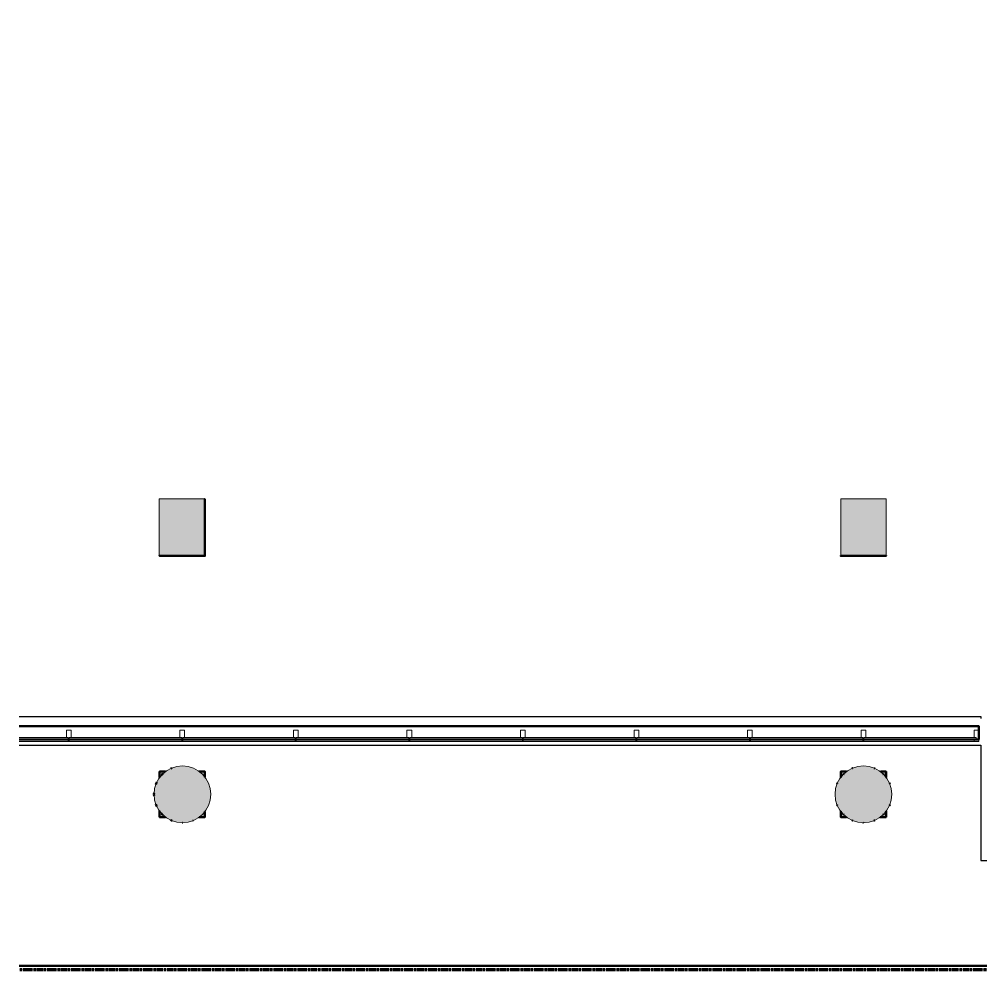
# Model space of a CAD drawing. Header units: inches. Extents: x 842 to 2180, y -10 to 1751.
# Drawn here: x 842 to 1350, y -10 to 493 of the extents above; entities that cross this region are included whole.
import ezdxf

# ---------------------------------------------------------------- set-up
doc = ezdxf.new("R2010")
doc.units = ezdxf.units.IN
doc.header["$MEASUREMENT"] = 0
doc.linetypes.add('IMPORT-Orbis_BB$0$TI_Grid_E957150$0$PROPERTY _2_', pattern=[1.546875, 1.3125, -0.046875, 0.046875, -0.046875, 0.046875, -0.046875])
for name, color, linetype, lineweight in [('Orbis - Background_dwg', 8, 'Continuous', 9), ('Orbis_BB$0$A-Glaz-Assm', 250, 'Continuous', 20), ('Orbis_BB$0$A-Glaz-Assm-Blow', 10, 'Continuous', 13), ('Orbis_BB$0$A-Glaz-Assm-Glaz', 250, 'Continuous', 20), ('Orbis_BB$0$A-Wall-Exst', 7, 'Continuous', 9), ('Orbis_BB$0$TI_ARCH-02_E957150$0$A-Wall-Blow', 130, 'Continuous', 30), ('Orbis_BB$0$TI_Grid_E957150$0$C-Prop', 170, 'IMPORT-Orbis_BB$0$TI_Grid_E957150$0$PROPERTY _2_', 70), ('Orbis_BB$0$TI_Grid_E957150$0$S-02-COLS-CONC', 50, 'Continuous', 50), ('Orbis_BB$0$TI_Grid_E957150$0$S-02-COLS-CONC-PATT', 250, 'Continuous', 20), ('Orbis_BB$0$TI_Grid_E957150$0$S-03-COLS-CONC-PATT', 250, 'Continuous', 20), ('Orbis_BB$0$TI_Grid_E957150$0$S-04-COLS-CONC', 50, 'Continuous', 50), ('Orbis_BB$0$TI_Grid_E957150$0$S-04-COLS-CONC-PATT', 250, 'Continuous', 20), ('Orbis_BB$0$TI_Grid_E957150$0$S-05-COLS-CONC', 50, 'Continuous', 50), ('Orbis_BB$0$TI_Grid_E957150$0$S-05-COLS-CONC-PATT', 250, 'Continuous', 20), ('Orbis_BB$0$TI_Grid_E957150$0$S-06-COLS-CONC', 50, 'Continuous', 50), ('Orbis_BB$0$TI_Grid_E957150$0$S-06-COLS-CONC-PATT', 250, 'Continuous', 20), ('Orbis_BB$0$TI_Grid_E957150$0$S-07-COLS-CONC', 50, 'Continuous', 50), ('Orbis_BB$0$TI_Grid_E957150$0$S-07-COLS-CONC-PATT', 250, 'Continuous', 20), ('Orbis_BB$0$TI_Grid_E957150$0$S-08-COLS-CONC', 50, 'Continuous', 50), ('Orbis_BB$0$TI_Grid_E957150$0$S-08-COLS-CONC-PATT', 250, 'Continuous', 20), ('Orbis_BB$0$TI_Grid_E957150$0$S-09-COLS-CONC', 50, 'Continuous', 50), ('Orbis_BB$0$TI_Grid_E957150$0$S-09-COLS-CONC-PATT', 250, 'Continuous', 20), ('Orbis_BB$0$TI_Grid_E957150$0$S-11-COLS-CONC', 50, 'Continuous', 50), ('Orbis_BB$0$TI_Grid_E957150$0$S-11-COLS-CONC-PATT', 250, 'Continuous', 20), ('Orbis_BB$0$TI_Grid_E957150$0$S-12-COLS-CONC', 50, 'Continuous', 50), ('Orbis_BB$0$TI_Grid_E957150$0$S-12-COLS-CONC-PATT', 250, 'Continuous', 20), ('Orbis_BB$0$TI_Grid_E957150$0$S-P1-COLS-CONC', 50, 'Continuous', 50), ('Orbis_BB$0$TI_Grid_E957150$0$S-P1-COLS-CONC-PATT', 250, 'Continuous', 20), ('Orbis_BB$0$TI_Grid_E957150$0$S-P2-WALL-CONC', 50, 'Continuous', 50), ('Orbis_BB$0$TI_Grid_E957150$0$S-P4-COLS-CONC', 50, 'Continuous', 50), ('Orbis_BB$0$TI_Grid_E957150$0$S-P4-COLS-CONC-PATT', 250, 'Continuous', 20), ('S-COLS', 52, 'Continuous', 13)]:
    doc.layers.add(name, color=color, linetype=linetype, lineweight=lineweight)

# ---------------------------------------------------------------- blocks, each defined once
blk = doc.blocks.new('Concrete-Rectangular-Column - 24 x 30-6914152-Level XX  RCP DEMO')
at = {"layer": 'S-COLS', "lineweight": 9}
blk.add_hatch(color=7, dxfattribs=at).paths.add_polyline_path([(12, -15), (12, 15), (-12, 15), (-12, -15)], flags=0)
at = {"layer": 'S-COLS', "color": 8, "lineweight": 20}
for p, q in [((-12, 15), (12, 15)), ((-12, -15), (-12, 15)), ((12, 15), (12, -15)), ((12, -15), (-12, -15))]:
    blk.add_line(p, q, dxfattribs=at)
blk = doc.blocks.new('Concrete-Round-Column - 30_-6914671-Level XX  RCP DEMO')
at = {"layer": 'S-COLS', "lineweight": 9}
blk.add_hatch(color=7, dxfattribs=at).paths.add_polyline_path([(0, -15), (2.6, -14.77), (5.13, -14.1), (7.5, -12.99), (9.64, -11.49), (11.49, -9.64), (12.99, -7.5), (14.1, -5.13), (14.77, -2.6), (14.99, 0.09), (14.77, 2.6), (14.1, 5.13), (12.99, 7.5), (11.49, 9.64), (9.64, 11.49), (7.49, 13), (5.13, 14.1), (2.6, 14.77), (0, 15), (-2.6, 14.77), (-5.13, 14.1), (-7.5, 12.99), (-9.64, 11.49), (-11.49, 9.64), (-12.99, 7.5), (-14.1, 5.13), (-14.77, 2.6), (-15, 0), (-14.77, -2.6), (-14.1, -5.13), (-12.99, -7.5), (-11.49, -9.64), (-9.64, -11.49), (-7.5, -12.99), (-5.13, -14.1), (-2.6, -14.77)], flags=0)
at = {"layer": 'S-COLS', "color": 8, "lineweight": 20}
for start, end in [(0, 180), (180, 0)]:
    blk.add_arc((0, 0), 15, start, end, dxfattribs=at)
blk = doc.blocks.new('Orbis - Background_dwg__U63-7347745-Level XX  RCP DEMO')
at = {"layer": 'Orbis_BB$0$TI_Grid_E957150$0$S-12-COLS-CONC-PATT', "lineweight": 50}
blk.add_hatch(color=50, dxfattribs=at).paths.add_polyline_path([(11648.66, 1020.91), (11648.66, 1044.91), (11648.45, 1044.91), (11648.45, 1020.91)], flags=0)
at = {"layer": 'Orbis_BB$0$TI_Grid_E957150$0$S-12-COLS-CONC', "flags": 128}
blk.add_lwpolyline([(11648.45, 1020.91), (11648.66, 1020.91), (11648.66, 1044.91), (11648.45, 1044.91)], dxfattribs=at)
blk = doc.blocks.new('Orbis - Background_dwg_Orbis_BB-7347761-Level XX  RCP DEMO')
at = {"layer": 'Orbis_BB$0$TI_Grid_E957150$0$S-02-COLS-CONC-PATT', "lineweight": 9}
blk.add_hatch(color=7, dxfattribs=at).paths.add_polyline_path([(11648.66, 1020.91), (11648.66, 1044.91), (11648.45, 1044.91), (11648.45, 1020.91)], flags=0)
h = blk.add_hatch(color=7, dxfattribs=at)
h.paths.add_polyline_path([(11624.66, 876.91), (11627.84, 876.91), (11627.1, 877.43), (11625.25, 879.28), (11624.66, 880.12), (11624.66, 877.43)], flags=0)
h.paths.add_polyline_path([(11646.38, 876.91), (11648.66, 876.91), (11648.66, 879.89), (11648.23, 879.28), (11646.38, 877.43), (11645.64, 876.91)], flags=0)
h.paths.add_polyline_path([(11624.66, 897.72), (11625.25, 898.56), (11627.1, 900.41), (11627.81, 900.91), (11624.66, 900.91), (11624.66, 898.15)], flags=0)
h.paths.add_polyline_path([(11648.66, 897.95), (11648.66, 900.91), (11645.67, 900.91), (11646.38, 900.41), (11648.23, 898.56)], flags=0)
h = blk.add_hatch(color=7, dxfattribs=at)
h.paths.add_polyline_path([(11984.66, 876.91), (11987.76, 876.91), (11987.02, 877.43), (11985.17, 879.28), (11984.66, 880.01), (11984.66, 877.43)], flags=0)
h.paths.add_polyline_path([(12006.3, 876.91), (12008.66, 876.91), (12008.66, 880.01), (12008.15, 879.28), (12006.3, 877.43), (12005.56, 876.91)], flags=0)
h.paths.add_polyline_path([(11984.66, 897.83), (11985.17, 898.56), (11987.02, 900.41), (11987.74, 900.91), (11984.66, 900.91), (11984.66, 898.2)], flags=0)
h.paths.add_polyline_path([(12008.66, 897.83), (12008.66, 900.91), (12005.59, 900.91), (12006.3, 900.41), (12008.15, 898.56)], flags=0)
at = {"layer": 'Orbis_BB$0$TI_Grid_E957150$0$S-03-COLS-CONC-PATT', "lineweight": 9}
blk.add_hatch(color=7, dxfattribs=at).paths.add_polyline_path([(11648.66, 1020.91), (11648.66, 1044.91), (11648.45, 1044.91), (11648.45, 1020.91)], flags=0)
h = blk.add_hatch(color=7, dxfattribs=at)
h.paths.add_polyline_path([(11636.66, 873.91), (11636.62, 873.93), (11636.62, 873.92)], flags=0)
h.paths.add_polyline_path([(11631.27, 874.99), (11630.47, 875.36), (11630.92, 875.05)], flags=0)
h.paths.add_polyline_path([(11626.56, 877.97), (11625.72, 878.81), (11626.06, 878.31)], flags=0)
h.paths.add_polyline_path([(11623.23, 882.53), (11622.71, 883.66), (11622.82, 883.15)], flags=0)
h.paths.add_polyline_path([(11621.8, 888.2), (11621.76, 889.15), (11621.74, 889.31), (11621.66, 888.91), (11621.74, 888.52)], flags=0)
h.paths.add_polyline_path([(11622.71, 894.19), (11623.21, 895.26), (11622.8, 894.65)], flags=0)
h.paths.add_polyline_path([(11625.75, 899.06), (11626.51, 899.82), (11626.06, 899.52)], flags=0)
h.paths.add_polyline_path([(11630.54, 902.52), (11631.21, 902.83), (11630.92, 902.77)], flags=0)
h = blk.add_hatch(color=7, dxfattribs=at)
h.paths.add_polyline_path([(11991.13, 875.01), (11990.65, 875.24), (11990.92, 875.05)], flags=0)
h.paths.add_polyline_path([(12002.2, 875.01), (12002.4, 875.05), (12002.51, 875.16)], flags=0)
h.paths.add_polyline_path([(11986.32, 878.13), (11985.88, 878.57), (11986.06, 878.31)], flags=0)
h.paths.add_polyline_path([(12007, 878.13), (12007.27, 878.31), (12007.45, 878.57)], flags=0)
h.paths.add_polyline_path([(11982.97, 882.92), (11982.77, 883.36), (11982.8, 883.17)], flags=0)
h.paths.add_polyline_path([(12010.35, 882.92), (12010.52, 883.17), (12010.52, 883.28), (12010.4, 883.02)], flags=0)
h.paths.add_polyline_path([(12010.55, 894.49), (12010.52, 894.65), (12010.48, 894.64), (12010.52, 894.56)], flags=0)
h.paths.add_polyline_path([(11985.91, 899.3), (11986.27, 899.66), (11986.06, 899.52)], flags=0)
h.paths.add_polyline_path([(12007.41, 899.3), (12007.27, 899.52), (12007.05, 899.66)], flags=0)
h.paths.add_polyline_path([(12002.6, 902.64), (12002.4, 902.77), (12002.26, 902.8), (12002.48, 902.7)], flags=0)
at = {"layer": 'Orbis_BB$0$TI_Grid_E957150$0$S-04-COLS-CONC-PATT', "lineweight": 9}
blk.add_hatch(color=7, dxfattribs=at).paths.add_polyline_path([(11648.66, 1020.91), (11648.66, 1044.91), (11648.45, 1044.91), (11648.45, 1020.91)], flags=0)
h = blk.add_hatch(color=7, dxfattribs=at)
h.paths.add_polyline_path([(11636.66, 873.91), (11636.64, 873.93), (11636.62, 873.92)], flags=0)
h.paths.add_polyline_path([(11631.27, 874.99), (11630.47, 875.36), (11630.92, 875.05)], flags=0)
h.paths.add_polyline_path([(11626.56, 877.97), (11625.72, 878.81), (11626.06, 878.31)], flags=0)
h.paths.add_polyline_path([(11623.23, 882.53), (11622.71, 883.66), (11622.82, 883.15)], flags=0)
h.paths.add_polyline_path([(11621.8, 888.2), (11621.75, 889.01), (11621.74, 889.31), (11621.66, 888.91), (11621.74, 888.52)], flags=0)
h.paths.add_polyline_path([(11622.71, 894.19), (11623.21, 895.26), (11622.8, 894.65)], flags=0)
h.paths.add_polyline_path([(11625.75, 899.06), (11626.51, 899.82), (11626.06, 899.52)], flags=0)
h.paths.add_polyline_path([(11630.54, 902.52), (11631.21, 902.83), (11630.92, 902.77)], flags=0)
h = blk.add_hatch(color=7, dxfattribs=at)
h.paths.add_polyline_path([(11991.13, 875.01), (11990.65, 875.24), (11990.92, 875.05)], flags=0)
h.paths.add_polyline_path([(12002.2, 875.01), (12002.4, 875.05), (12002.51, 875.16)], flags=0)
h.paths.add_polyline_path([(11986.32, 878.13), (11985.88, 878.57), (11986.06, 878.31)], flags=0)
h.paths.add_polyline_path([(12007, 878.13), (12007.27, 878.31), (12007.45, 878.57)], flags=0)
h.paths.add_polyline_path([(11982.97, 882.92), (11982.77, 883.36), (11982.8, 883.17)], flags=0)
h.paths.add_polyline_path([(12010.35, 882.92), (12010.52, 883.17), (12010.52, 883.28), (12010.4, 883.02)], flags=0)
h.paths.add_polyline_path([(12010.55, 894.49), (12010.52, 894.65), (12010.48, 894.65), (12010.52, 894.56)], flags=0)
h.paths.add_polyline_path([(11985.91, 899.3), (11986.27, 899.66), (11986.06, 899.52)], flags=0)
h.paths.add_polyline_path([(12007.41, 899.3), (12007.27, 899.52), (12007.05, 899.66)], flags=0)
h.paths.add_polyline_path([(12002.6, 902.64), (12002.4, 902.77), (12002.26, 902.8), (12002.48, 902.7)], flags=0)
at = {"layer": 'Orbis_BB$0$TI_Grid_E957150$0$S-05-COLS-CONC-PATT', "lineweight": 9}
blk.add_hatch(color=7, dxfattribs=at).paths.add_polyline_path([(11648.66, 1020.91), (11648.66, 1044.91), (11648.45, 1044.91), (11648.45, 1020.91)], flags=0)
h = blk.add_hatch(color=7, dxfattribs=at)
h.paths.add_polyline_path([(11636.66, 873.91), (11636.68, 873.92), (11636.62, 873.92)], flags=0)
h.paths.add_polyline_path([(11631.27, 874.99), (11630.47, 875.36), (11630.92, 875.05)], flags=0)
h.paths.add_polyline_path([(11626.56, 877.97), (11625.72, 878.81), (11626.06, 878.31)], flags=0)
h.paths.add_polyline_path([(11623.23, 882.53), (11622.71, 883.66), (11622.82, 883.15)], flags=0)
h.paths.add_polyline_path([(11621.8, 888.2), (11621.76, 889.15), (11621.74, 889.31), (11621.66, 888.91), (11621.74, 888.52)], flags=0)
h.paths.add_polyline_path([(11622.71, 894.19), (11623.21, 895.26), (11622.8, 894.65)], flags=0)
h.paths.add_polyline_path([(11625.75, 899.06), (11626.51, 899.82), (11626.06, 899.52)], flags=0)
h.paths.add_polyline_path([(11630.54, 902.52), (11631.21, 902.83), (11630.92, 902.77)], flags=0)
h = blk.add_hatch(color=7, dxfattribs=at)
h.paths.add_polyline_path([(11991.13, 875.01), (11990.65, 875.24), (11990.92, 875.05)], flags=0)
h.paths.add_polyline_path([(12002.2, 875.01), (12002.4, 875.05), (12002.51, 875.16)], flags=0)
h.paths.add_polyline_path([(11986.32, 878.13), (11985.88, 878.57), (11986.06, 878.31)], flags=0)
h.paths.add_polyline_path([(12007, 878.13), (12007.27, 878.31), (12007.45, 878.57)], flags=0)
h.paths.add_polyline_path([(11982.97, 882.92), (11982.77, 883.36), (11982.8, 883.17)], flags=0)
h.paths.add_polyline_path([(12010.35, 882.92), (12010.52, 883.17), (12010.52, 883.28), (12010.4, 883.02)], flags=0)
h.paths.add_polyline_path([(12010.55, 894.49), (12010.52, 894.65), (12010.48, 894.64), (12010.52, 894.56)], flags=0)
h.paths.add_polyline_path([(11985.91, 899.3), (11986.27, 899.66), (11986.06, 899.52)], flags=0)
h.paths.add_polyline_path([(12007.41, 899.3), (12007.27, 899.52), (12007.05, 899.66)], flags=0)
h.paths.add_polyline_path([(12002.6, 902.64), (12002.4, 902.77), (12002.26, 902.8), (12002.48, 902.7)], flags=0)
at = {"layer": 'Orbis_BB$0$TI_Grid_E957150$0$S-06-COLS-CONC-PATT', "lineweight": 9}
blk.add_hatch(color=7, dxfattribs=at).paths.add_polyline_path([(11648.66, 1020.91), (11648.66, 1044.91), (11648.45, 1044.91), (11648.45, 1020.91)], flags=0)
h = blk.add_hatch(color=7, dxfattribs=at)
h.paths.add_polyline_path([(11636.66, 873.91), (11636.68, 873.92), (11636.62, 873.92)], flags=0)
h.paths.add_polyline_path([(11631.27, 874.99), (11630.47, 875.36), (11630.92, 875.05)], flags=0)
h.paths.add_polyline_path([(11626.56, 877.97), (11625.72, 878.81), (11626.06, 878.31)], flags=0)
h.paths.add_polyline_path([(11623.23, 882.53), (11622.71, 883.66), (11622.82, 883.15)], flags=0)
h.paths.add_polyline_path([(11621.8, 888.2), (11621.76, 889.15), (11621.74, 889.31), (11621.66, 888.91), (11621.74, 888.52)], flags=0)
h.paths.add_polyline_path([(11622.71, 894.19), (11623.21, 895.26), (11622.8, 894.65)], flags=0)
h.paths.add_polyline_path([(11625.75, 899.06), (11626.51, 899.82), (11626.06, 899.52)], flags=0)
h.paths.add_polyline_path([(11630.54, 902.52), (11631.21, 902.83), (11630.92, 902.77)], flags=0)
h = blk.add_hatch(color=7, dxfattribs=at)
h.paths.add_polyline_path([(11991.13, 875.01), (11990.65, 875.24), (11990.92, 875.05)], flags=0)
h.paths.add_polyline_path([(12002.2, 875.01), (12002.4, 875.05), (12002.51, 875.16)], flags=0)
h.paths.add_polyline_path([(11986.32, 878.13), (11985.88, 878.57), (11986.06, 878.31)], flags=0)
h.paths.add_polyline_path([(12007, 878.13), (12007.27, 878.31), (12007.45, 878.57)], flags=0)
h.paths.add_polyline_path([(11982.97, 882.92), (11982.77, 883.36), (11982.8, 883.17)], flags=0)
h.paths.add_polyline_path([(12010.35, 882.92), (12010.52, 883.17), (12010.52, 883.28), (12010.4, 883.02)], flags=0)
h.paths.add_polyline_path([(12010.55, 894.49), (12010.52, 894.65), (12010.48, 894.64), (12010.52, 894.56)], flags=0)
h.paths.add_polyline_path([(11985.91, 899.3), (11986.27, 899.66), (11986.06, 899.52)], flags=0)
h.paths.add_polyline_path([(12007.41, 899.3), (12007.27, 899.52), (12007.05, 899.66)], flags=0)
h.paths.add_polyline_path([(12002.6, 902.64), (12002.4, 902.77), (12002.26, 902.8), (12002.48, 902.7)], flags=0)
at = {"layer": 'Orbis_BB$0$TI_Grid_E957150$0$S-07-COLS-CONC-PATT', "lineweight": 9}
blk.add_hatch(color=7, dxfattribs=at).paths.add_polyline_path([(11648.66, 1020.91), (11648.66, 1044.91), (11648.45, 1044.91), (11648.45, 1020.91)], flags=0)
h = blk.add_hatch(color=7, dxfattribs=at)
h.paths.add_polyline_path([(11636.66, 873.91), (11636.68, 873.92), (11636.62, 873.92)], flags=0)
h.paths.add_polyline_path([(11631.27, 874.99), (11630.47, 875.36), (11630.92, 875.05)], flags=0)
h.paths.add_polyline_path([(11626.56, 877.97), (11625.72, 878.81), (11626.06, 878.31)], flags=0)
h.paths.add_polyline_path([(11623.23, 882.53), (11622.71, 883.66), (11622.82, 883.15)], flags=0)
h.paths.add_polyline_path([(11621.8, 888.2), (11621.76, 889.15), (11621.74, 889.31), (11621.66, 888.91), (11621.74, 888.52)], flags=0)
h.paths.add_polyline_path([(11622.71, 894.19), (11623.21, 895.26), (11622.8, 894.65)], flags=0)
h.paths.add_polyline_path([(11625.75, 899.06), (11626.51, 899.82), (11626.06, 899.52)], flags=0)
h.paths.add_polyline_path([(11630.54, 902.52), (11631.21, 902.83), (11630.92, 902.77)], flags=0)
h = blk.add_hatch(color=7, dxfattribs=at)
h.paths.add_polyline_path([(11991.13, 875.01), (11990.65, 875.24), (11990.92, 875.05)], flags=0)
h.paths.add_polyline_path([(12002.2, 875.01), (12002.4, 875.05), (12002.51, 875.16)], flags=0)
h.paths.add_polyline_path([(11986.32, 878.13), (11985.88, 878.57), (11986.06, 878.31)], flags=0)
h.paths.add_polyline_path([(12007, 878.13), (12007.27, 878.31), (12007.45, 878.57)], flags=0)
h.paths.add_polyline_path([(11982.97, 882.92), (11982.77, 883.36), (11982.8, 883.17)], flags=0)
h.paths.add_polyline_path([(12010.35, 882.92), (12010.52, 883.17), (12010.52, 883.28), (12010.4, 883.02)], flags=0)
h.paths.add_polyline_path([(12010.55, 894.49), (12010.52, 894.65), (12010.48, 894.64), (12010.52, 894.56)], flags=0)
h.paths.add_polyline_path([(11985.91, 899.3), (11986.27, 899.66), (11986.06, 899.52)], flags=0)
h.paths.add_polyline_path([(12007.41, 899.3), (12007.27, 899.52), (12007.05, 899.66)], flags=0)
h.paths.add_polyline_path([(12002.6, 902.64), (12002.4, 902.77), (12002.26, 902.8), (12002.48, 902.7)], flags=0)
at = {"layer": 'Orbis_BB$0$TI_Grid_E957150$0$S-08-COLS-CONC-PATT', "lineweight": 9}
blk.add_hatch(color=7, dxfattribs=at).paths.add_polyline_path([(11648.66, 1020.91), (11648.66, 1044.91), (11648.45, 1044.91), (11648.45, 1020.91)], flags=0)
h = blk.add_hatch(color=7, dxfattribs=at)
h.paths.add_polyline_path([(11636.66, 873.91), (11636.68, 873.92), (11636.62, 873.92)], flags=0)
h.paths.add_polyline_path([(11631.27, 874.99), (11630.47, 875.36), (11630.92, 875.05)], flags=0)
h.paths.add_polyline_path([(11626.56, 877.97), (11625.72, 878.81), (11626.06, 878.31)], flags=0)
h.paths.add_polyline_path([(11623.23, 882.53), (11622.71, 883.66), (11622.82, 883.15)], flags=0)
h.paths.add_polyline_path([(11621.8, 888.2), (11621.76, 889.15), (11621.74, 889.31), (11621.66, 888.91), (11621.74, 888.52)], flags=0)
h.paths.add_polyline_path([(11622.71, 894.19), (11623.21, 895.26), (11622.8, 894.65)], flags=0)
h.paths.add_polyline_path([(11625.75, 899.06), (11626.51, 899.82), (11626.06, 899.52)], flags=0)
h.paths.add_polyline_path([(11630.54, 902.52), (11631.21, 902.83), (11630.92, 902.77)], flags=0)
h = blk.add_hatch(color=7, dxfattribs=at)
h.paths.add_polyline_path([(11991.13, 875.01), (11990.65, 875.24), (11990.92, 875.05)], flags=0)
h.paths.add_polyline_path([(12002.2, 875.01), (12002.4, 875.05), (12002.51, 875.16)], flags=0)
h.paths.add_polyline_path([(11986.32, 878.13), (11985.88, 878.57), (11986.06, 878.31)], flags=0)
h.paths.add_polyline_path([(12007, 878.13), (12007.27, 878.31), (12007.45, 878.57)], flags=0)
h.paths.add_polyline_path([(11982.97, 882.92), (11982.77, 883.36), (11982.8, 883.17)], flags=0)
h.paths.add_polyline_path([(12010.35, 882.92), (12010.52, 883.17), (12010.52, 883.28), (12010.4, 883.02)], flags=0)
h.paths.add_polyline_path([(12010.55, 894.49), (12010.52, 894.65), (12010.48, 894.64), (12010.52, 894.56)], flags=0)
h.paths.add_polyline_path([(11985.91, 899.3), (11986.27, 899.66), (11986.06, 899.52)], flags=0)
h.paths.add_polyline_path([(12007.41, 899.3), (12007.27, 899.52), (12007.05, 899.66)], flags=0)
h.paths.add_polyline_path([(12002.6, 902.64), (12002.4, 902.77), (12002.26, 902.8), (12002.48, 902.7)], flags=0)
at = {"layer": 'Orbis_BB$0$TI_Grid_E957150$0$S-09-COLS-CONC-PATT', "lineweight": 9}
blk.add_hatch(color=7, dxfattribs=at).paths.add_polyline_path([(11648.66, 1020.91), (11648.66, 1044.91), (11648.45, 1044.91), (11648.45, 1020.91)], flags=0)
h = blk.add_hatch(color=7, dxfattribs=at)
h.paths.add_polyline_path([(11636.66, 873.91), (11636.68, 873.92), (11636.62, 873.92)], flags=0)
h.paths.add_polyline_path([(11631.27, 874.99), (11630.47, 875.36), (11630.92, 875.05)], flags=0)
h.paths.add_polyline_path([(11626.56, 877.97), (11625.72, 878.81), (11626.06, 878.31)], flags=0)
h.paths.add_polyline_path([(11623.23, 882.53), (11622.71, 883.66), (11622.82, 883.15)], flags=0)
h.paths.add_polyline_path([(11621.8, 888.2), (11621.76, 889.15), (11621.74, 889.31), (11621.66, 888.91), (11621.74, 888.52)], flags=0)
h.paths.add_polyline_path([(11622.71, 894.19), (11623.21, 895.26), (11622.8, 894.65)], flags=0)
h.paths.add_polyline_path([(11625.75, 899.06), (11626.51, 899.82), (11626.06, 899.52)], flags=0)
h.paths.add_polyline_path([(11630.54, 902.52), (11631.21, 902.83), (11630.92, 902.77)], flags=0)
h = blk.add_hatch(color=7, dxfattribs=at)
h.paths.add_polyline_path([(11991.13, 875.01), (11990.65, 875.24), (11990.92, 875.05)], flags=0)
h.paths.add_polyline_path([(12002.2, 875.01), (12002.4, 875.05), (12002.51, 875.16)], flags=0)
h.paths.add_polyline_path([(11986.32, 878.13), (11985.88, 878.57), (11986.06, 878.31)], flags=0)
h.paths.add_polyline_path([(12007, 878.13), (12007.27, 878.31), (12007.45, 878.57)], flags=0)
h.paths.add_polyline_path([(11982.97, 882.92), (11982.77, 883.36), (11982.8, 883.17)], flags=0)
h.paths.add_polyline_path([(12010.35, 882.92), (12010.52, 883.17), (12010.52, 883.28), (12010.4, 883.02)], flags=0)
h.paths.add_polyline_path([(12010.55, 894.49), (12010.52, 894.65), (12010.48, 894.64), (12010.52, 894.56)], flags=0)
h.paths.add_polyline_path([(11985.91, 899.3), (11986.27, 899.66), (11986.06, 899.52)], flags=0)
h.paths.add_polyline_path([(12007.41, 899.3), (12007.27, 899.52), (12007.05, 899.66)], flags=0)
h.paths.add_polyline_path([(12002.6, 902.64), (12002.4, 902.77), (12002.26, 902.8), (12002.48, 902.7)], flags=0)
at = {"layer": 'Orbis_BB$0$TI_Grid_E957150$0$S-11-COLS-CONC-PATT', "lineweight": 9}
blk.add_hatch(color=7, dxfattribs=at).paths.add_polyline_path([(11648.66, 1020.91), (11648.66, 1044.91), (11648.45, 1044.91), (11648.45, 1020.91)], flags=0)
at = {"layer": 'Orbis_BB$0$TI_Grid_E957150$0$S-P1-COLS-CONC-PATT', "lineweight": 9}
for points in [[(11648.45, 1014.91), (11648.66, 1014.91), (11648.66, 1044.91), (11648.45, 1044.91), (11648.45, 1015.12), (11624.66, 1015.12), (11624.66, 1014.91)], [(12008.66, 1014.91), (12008.66, 1015.12), (11984.66, 1015.12), (11984.66, 1014.91)]]:
    blk.add_hatch(color=7, dxfattribs=at).paths.add_polyline_path(points, flags=0)
h = blk.add_hatch(color=7, dxfattribs=at)
h.paths.add_polyline_path([(11624.66, 876.91), (11627.84, 876.91), (11627.1, 877.43), (11625.25, 879.28), (11624.66, 880.12), (11624.66, 877.43)], flags=0)
h.paths.add_polyline_path([(11646.38, 876.91), (11648.66, 876.91), (11648.66, 879.89), (11648.23, 879.28), (11646.38, 877.43), (11645.64, 876.91)], flags=0)
h.paths.add_polyline_path([(11624.66, 897.72), (11625.25, 898.56), (11627.1, 900.41), (11627.81, 900.91), (11624.66, 900.91), (11624.66, 898.15)], flags=0)
h.paths.add_polyline_path([(11648.66, 897.95), (11648.66, 900.91), (11645.67, 900.91), (11646.38, 900.41), (11648.23, 898.56)], flags=0)
h = blk.add_hatch(color=7, dxfattribs=at)
h.paths.add_polyline_path([(11984.66, 876.91), (11987.76, 876.91), (11987.02, 877.43), (11985.17, 879.28), (11984.66, 880.01), (11984.66, 877.43)], flags=0)
h.paths.add_polyline_path([(12006.3, 876.91), (12008.66, 876.91), (12008.66, 880.01), (12008.15, 879.28), (12006.3, 877.43), (12005.56, 876.91)], flags=0)
h.paths.add_polyline_path([(11984.66, 897.83), (11985.17, 898.56), (11987.02, 900.41), (11987.74, 900.91), (11984.66, 900.91), (11984.66, 898.2)], flags=0)
h.paths.add_polyline_path([(12008.66, 897.83), (12008.66, 900.91), (12005.59, 900.91), (12006.3, 900.41), (12008.15, 898.56)], flags=0)
at = {"layer": 'Orbis_BB$0$TI_Grid_E957150$0$S-P4-COLS-CONC-PATT', "lineweight": 9}
for points in [[(11648.45, 1014.91), (11648.66, 1014.91), (11648.66, 1044.91), (11648.45, 1044.91), (11648.45, 1015.12), (11624.66, 1015.12), (11624.66, 1014.91)], [(12008.66, 1014.91), (12008.66, 1015.12), (11984.66, 1015.12), (11984.66, 1014.91)]]:
    blk.add_hatch(color=7, dxfattribs=at).paths.add_polyline_path(points, flags=0)
h = blk.add_hatch(color=7, dxfattribs=at)
h.paths.add_polyline_path([(11624.66, 876.91), (11627.84, 876.91), (11627.1, 877.43), (11625.25, 879.28), (11624.66, 880.12), (11624.66, 877.43)], flags=0)
h.paths.add_polyline_path([(11646.38, 876.91), (11648.66, 876.91), (11648.66, 879.89), (11648.23, 879.28), (11646.38, 877.43), (11645.64, 876.91)], flags=0)
h.paths.add_polyline_path([(11624.66, 897.72), (11625.25, 898.56), (11627.1, 900.41), (11627.81, 900.91), (11624.66, 900.91), (11624.66, 898.15)], flags=0)
h.paths.add_polyline_path([(11648.66, 897.95), (11648.66, 900.91), (11645.67, 900.91), (11646.38, 900.41), (11648.23, 898.56)], flags=0)
h = blk.add_hatch(color=7, dxfattribs=at)
h.paths.add_polyline_path([(11984.66, 876.91), (11987.76, 876.91), (11987.02, 877.43), (11985.17, 879.28), (11984.66, 880.01), (11984.66, 877.43)], flags=0)
h.paths.add_polyline_path([(12006.3, 876.91), (12008.66, 876.91), (12008.66, 880.01), (12008.15, 879.28), (12006.3, 877.43), (12005.56, 876.91)], flags=0)
h.paths.add_polyline_path([(11984.66, 897.83), (11985.17, 898.56), (11987.02, 900.41), (11987.74, 900.91), (11984.66, 900.91), (11984.66, 898.2)], flags=0)
h.paths.add_polyline_path([(12008.66, 897.83), (12008.66, 900.91), (12005.59, 900.91), (12006.3, 900.41), (12008.15, 898.56)], flags=0)
at = {"layer": 'Orbis_BB$0$A-Glaz-Assm', "flags": 128}
for points in [[(11577.91, 922.91), (11575.41, 922.91), (11575.41, 918.91), (11576.41, 918.91), (11576.41, 916.91), (11576.91, 916.91), (11576.91, 918.91), (11577.91, 918.91)], [(11637.91, 922.91), (11635.41, 922.91), (11635.41, 918.91), (11636.41, 918.91), (11636.41, 916.91), (11636.91, 916.91), (11636.91, 918.91), (11637.91, 918.91)], [(11697.91, 922.91), (11695.41, 922.91), (11695.41, 918.91), (11696.41, 918.91), (11696.41, 916.91), (11696.91, 916.91), (11696.91, 918.91), (11697.91, 918.91)], [(11757.91, 922.91), (11755.41, 922.91), (11755.41, 918.91), (11756.41, 918.91), (11756.41, 916.91), (11756.91, 916.91), (11756.91, 918.91), (11757.91, 918.91)], [(11817.91, 922.91), (11815.41, 922.91), (11815.41, 918.91), (11816.41, 918.91), (11816.41, 916.91), (11816.91, 916.91), (11816.91, 918.91), (11817.91, 918.91)], [(11877.91, 922.91), (11875.41, 922.91), (11875.41, 918.91), (11876.41, 918.91), (11876.41, 916.91), (11876.91, 916.91), (11876.91, 918.91), (11877.91, 918.91)], [(11937.91, 922.91), (11935.41, 922.91), (11935.41, 918.91), (11936.41, 918.91), (11936.41, 916.91), (11936.91, 916.91), (11936.91, 918.91), (11937.91, 918.91)], [(11997.91, 922.91), (11995.41, 922.91), (11995.41, 918.91), (11996.41, 918.91), (11996.41, 916.91), (11996.91, 916.91), (11996.91, 918.91), (11997.91, 918.91)], [(12057.66, 922.91), (12055.16, 922.91), (12055.16, 918.91), (12056.16, 918.91), (12056.16, 917.91), (12055.16, 917.91), (12055.16, 916.91), (12057.66, 916.91)]]:
    blk.add_lwpolyline(points, close=True, dxfattribs=at)
at = {"layer": 'Orbis_BB$0$A-Glaz-Assm-Blow'}
for p, q in [((11550.5, 916.91), (11576.41, 916.91)), ((11576.91, 916.91), (11636.41, 916.91)), ((11636.91, 916.91), (11696.41, 916.91)), ((11696.91, 916.91), (11756.41, 916.91)), ((11756.91, 916.91), (11816.41, 916.91)), ((11816.91, 916.91), (11876.41, 916.91)), ((11876.91, 916.91), (11936.41, 916.91)), ((11936.91, 916.91), (11996.41, 916.91)), ((11996.91, 916.91), (12055.16, 916.91))]:
    blk.add_line(p, q, dxfattribs=at)
at = {"layer": 'Orbis_BB$0$A-Glaz-Assm-Blow', "flags": 128}
blk.add_lwpolyline([(12057.66, 922.91), (12057.66, 924.91), (11550.5, 924.91)], dxfattribs=at)
at = {"layer": 'Orbis_BB$0$A-Glaz-Assm-Glaz'}
blk.add_line((11576.41, 918.91), (11550.5, 918.91), dxfattribs=at)
at = {"layer": 'Orbis_BB$0$A-Glaz-Assm-Glaz', "flags": 128}
blk.add_lwpolyline([(11550.5, 917.91), (11576.41, 917.91), (11576.41, 918.91)], dxfattribs=at)
for points in [[(11636.41, 918.91), (11576.91, 918.91), (11576.91, 917.91), (11636.41, 917.91)], [(11696.41, 918.91), (11636.91, 918.91), (11636.91, 917.91), (11696.41, 917.91)], [(11756.41, 918.91), (11696.91, 918.91), (11696.91, 917.91), (11756.41, 917.91)], [(11816.41, 918.91), (11756.91, 918.91), (11756.91, 917.91), (11816.41, 917.91)], [(11876.41, 918.91), (11816.91, 918.91), (11816.91, 917.91), (11876.41, 917.91)], [(11936.41, 918.91), (11876.91, 918.91), (11876.91, 917.91), (11936.41, 917.91)], [(11996.41, 918.91), (11936.91, 918.91), (11936.91, 917.91), (11996.41, 917.91)], [(12056.16, 918.91), (11996.91, 918.91), (11996.91, 917.91), (12056.16, 917.91)]]:
    blk.add_lwpolyline(points, close=True, dxfattribs=at)
at = {"layer": 'Orbis_BB$0$A-Wall-Exst', "color": 50, "lineweight": 50}
blk.add_line((11550.5, 917.91), (12057.66, 917.91), dxfattribs=at)
at = {"layer": 'Orbis_BB$0$A-Wall-Exst', "color": 50, "lineweight": 50, "flags": 128}
blk.add_lwpolyline([(12057.66, 917.91), (12057.66, 924.91), (11550.5, 924.91)], dxfattribs=at)
at = {"layer": 'Orbis_BB$0$TI_ARCH-02_E957150$0$A-Wall-Blow', "flags": 128}
for points in [[(11550.5, 914.91), (12058.66, 914.91), (12058.66, 853.91), (12117.66, 853.91), (12117.66, 857.91), (12147.66, 857.91), (12147.66, 854.91), (12856.66, 854.91), (12856.66, 1027.91), (12853.66, 1027.91), (12853.66, 1028.04)], [(11550.5, 930.04), (12058.66, 930.04), (12058.66, 928.91)]]:
    blk.add_lwpolyline(points, dxfattribs=at)
at = {"layer": 'Orbis_BB$0$TI_Grid_E957150$0$C-Prop', "flags": 128}
blk.add_lwpolyline([(12850.26, 2047.16), (12794.32, 2047.16), (12793.88, 2046.62), (12888.38, 1360.4), (12888.38, 796.17), (11550.5, 796.17)], dxfattribs=at)
at = {"layer": 'Orbis_BB$0$TI_Grid_E957150$0$S-02-COLS-CONC'}
for p, q in [((11648.66, 900.91), (11645.67, 900.91)), ((11648.66, 897.95), (11648.66, 900.91)), ((12008.66, 900.91), (12005.59, 900.91)), ((12008.66, 897.83), (12008.66, 900.91))]:
    blk.add_line(p, q, dxfattribs=at)
at = {"layer": 'Orbis_BB$0$TI_Grid_E957150$0$S-02-COLS-CONC', "flags": 128}
for points in [[(11648.45, 1020.91), (11648.66, 1020.91), (11648.66, 1044.91), (11648.45, 1044.91)], [(11627.81, 900.91), (11624.66, 900.91), (11624.66, 897.72)], [(11987.74, 900.91), (11984.66, 900.91), (11984.66, 897.83)], [(11624.66, 880.12), (11624.66, 876.91), (11627.84, 876.91)], [(11645.64, 876.91), (11648.66, 876.91), (11648.66, 879.89)], [(11984.66, 880.01), (11984.66, 876.91), (11987.76, 876.91)], [(12005.56, 876.91), (12008.66, 876.91), (12008.66, 880.01)]]:
    blk.add_lwpolyline(points, dxfattribs=at)
at = {"layer": 'Orbis_BB$0$TI_Grid_E957150$0$S-04-COLS-CONC'}
for p, q in [((11648.45, 1044.91), (11648.66, 1044.91)), ((12010.4, 894.83), (12010.52, 894.65)), ((12010.52, 894.65), (12010.55, 894.49))]:
    blk.add_line(p, q, dxfattribs=at)
at = {"layer": 'Orbis_BB$0$TI_Grid_E957150$0$S-04-COLS-CONC', "flags": 128}
for points in [[(11648.66, 1044.91), (11648.66, 1020.91), (11648.45, 1020.91)], [(11625.75, 899.06), (11626.06, 899.52), (11626.51, 899.82)], [(11630.54, 902.52), (11630.92, 902.77), (11631.21, 902.83)], [(11985.91, 899.3), (11986.06, 899.52), (11986.27, 899.66)], [(11990.73, 902.64), (11990.92, 902.77), (11991.07, 902.8)], [(12002.26, 902.8), (12002.4, 902.77), (12002.6, 902.64)], [(12007.05, 899.66), (12007.27, 899.52), (12007.41, 899.3)], [(11622.71, 894.19), (11622.8, 894.65), (11623.21, 895.26)], [(11982.77, 894.49), (11982.8, 894.65), (11982.95, 894.87)], [(11621.8, 888.2), (11621.66, 888.91), (11621.8, 889.61)], [(11623.23, 882.53), (11622.8, 883.17), (11622.71, 883.66)], [(11982.97, 882.92), (11982.8, 883.17), (11982.77, 883.36)], [(12010.56, 883.36), (12010.52, 883.17), (12010.35, 882.92)], [(11626.56, 877.97), (11626.06, 878.31), (11625.72, 878.81)], [(11631.27, 874.99), (11630.92, 875.05), (11630.47, 875.36)], [(11642.49, 875.11), (11642.4, 875.05), (11642.33, 875.04)], [(11986.32, 878.13), (11986.06, 878.31), (11985.88, 878.57)], [(11991.13, 875.01), (11990.92, 875.05), (11990.65, 875.24)], [(12002.68, 875.24), (12002.4, 875.05), (12002.2, 875.01)], [(12007.45, 878.57), (12007.27, 878.31), (12007, 878.13)], [(11636.71, 873.92), (11636.66, 873.91), (11636.53, 873.94)], [(11996.73, 873.93), (11996.66, 873.91), (11996.59, 873.93)]]:
    blk.add_lwpolyline(points, dxfattribs=at)
at = {"layer": 'Orbis_BB$0$TI_Grid_E957150$0$S-05-COLS-CONC'}
for p, q in [((12010.4, 894.83), (12010.52, 894.65)), ((12010.52, 894.65), (12010.55, 894.49))]:
    blk.add_line(p, q, dxfattribs=at)
at = {"layer": 'Orbis_BB$0$TI_Grid_E957150$0$S-05-COLS-CONC', "flags": 128}
for points in [[(11648.45, 1020.91), (11648.66, 1020.91), (11648.66, 1044.91), (11648.45, 1044.91)], [(11625.75, 899.06), (11626.06, 899.52), (11626.51, 899.82)], [(11630.54, 902.52), (11630.92, 902.77), (11631.21, 902.83)], [(11985.91, 899.3), (11986.06, 899.52), (11986.27, 899.66)], [(11990.73, 902.64), (11990.92, 902.77), (11991.07, 902.8)], [(12002.26, 902.8), (12002.4, 902.77), (12002.6, 902.64)], [(12007.05, 899.66), (12007.27, 899.52), (12007.41, 899.3)], [(11622.71, 894.19), (11622.8, 894.65), (11623.21, 895.26)], [(11982.77, 894.49), (11982.8, 894.65), (11982.95, 894.87)], [(11621.8, 888.2), (11621.66, 888.91), (11621.8, 889.61)], [(11623.23, 882.53), (11622.8, 883.17), (11622.71, 883.66)], [(11982.97, 882.92), (11982.8, 883.17), (11982.77, 883.36)], [(12010.56, 883.36), (12010.52, 883.17), (12010.35, 882.92)], [(11626.56, 877.97), (11626.06, 878.31), (11625.72, 878.81)], [(11631.27, 874.99), (11630.92, 875.05), (11630.47, 875.36)], [(11642.49, 875.11), (11642.4, 875.05), (11642.33, 875.04)], [(11986.32, 878.13), (11986.06, 878.31), (11985.88, 878.57)], [(11991.13, 875.01), (11990.92, 875.05), (11990.65, 875.24)], [(12002.68, 875.24), (12002.4, 875.05), (12002.2, 875.01)], [(12007.45, 878.57), (12007.27, 878.31), (12007, 878.13)], [(11636.71, 873.92), (11636.66, 873.91), (11636.53, 873.94)], [(11996.73, 873.93), (11996.66, 873.91), (11996.59, 873.93)]]:
    blk.add_lwpolyline(points, dxfattribs=at)
at = {"layer": 'Orbis_BB$0$TI_Grid_E957150$0$S-06-COLS-CONC'}
for p, q in [((11648.45, 1044.91), (11648.66, 1044.91)), ((12010.4, 894.83), (12010.52, 894.65)), ((12010.52, 894.65), (12010.55, 894.49))]:
    blk.add_line(p, q, dxfattribs=at)
at = {"layer": 'Orbis_BB$0$TI_Grid_E957150$0$S-06-COLS-CONC', "flags": 128}
for points in [[(11648.66, 1044.91), (11648.66, 1020.91), (11648.45, 1020.91)], [(11625.75, 899.06), (11626.06, 899.52), (11626.51, 899.82)], [(11630.54, 902.52), (11630.92, 902.77), (11631.21, 902.83)], [(11985.91, 899.3), (11986.06, 899.52), (11986.27, 899.66)], [(11990.73, 902.64), (11990.92, 902.77), (11991.07, 902.8)], [(12002.26, 902.8), (12002.4, 902.77), (12002.6, 902.64)], [(12007.05, 899.66), (12007.27, 899.52), (12007.41, 899.3)], [(11622.71, 894.19), (11622.8, 894.65), (11623.21, 895.26)], [(11982.77, 894.49), (11982.8, 894.65), (11982.95, 894.87)], [(11621.8, 888.2), (11621.66, 888.91), (11621.8, 889.61)], [(11623.23, 882.53), (11622.8, 883.17), (11622.71, 883.66)], [(11982.97, 882.92), (11982.8, 883.17), (11982.77, 883.36)], [(12010.56, 883.36), (12010.52, 883.17), (12010.35, 882.92)], [(11626.56, 877.97), (11626.06, 878.31), (11625.72, 878.81)], [(11631.27, 874.99), (11630.92, 875.05), (11630.47, 875.36)], [(11642.49, 875.11), (11642.4, 875.05), (11642.33, 875.04)], [(11986.32, 878.13), (11986.06, 878.31), (11985.88, 878.57)], [(11991.13, 875.01), (11990.92, 875.05), (11990.65, 875.24)], [(12002.68, 875.24), (12002.4, 875.05), (12002.2, 875.01)], [(12007.45, 878.57), (12007.27, 878.31), (12007, 878.13)], [(11636.71, 873.92), (11636.66, 873.91), (11636.53, 873.94)], [(11996.73, 873.93), (11996.66, 873.91), (11996.59, 873.93)]]:
    blk.add_lwpolyline(points, dxfattribs=at)
at = {"layer": 'Orbis_BB$0$TI_Grid_E957150$0$S-07-COLS-CONC'}
for p, q in [((12010.4, 894.83), (12010.52, 894.65)), ((12010.52, 894.65), (12010.55, 894.49))]:
    blk.add_line(p, q, dxfattribs=at)
at = {"layer": 'Orbis_BB$0$TI_Grid_E957150$0$S-07-COLS-CONC', "flags": 128}
for points in [[(11648.45, 1020.91), (11648.66, 1020.91), (11648.66, 1044.91), (11648.45, 1044.91)], [(11625.75, 899.06), (11626.06, 899.52), (11626.51, 899.82)], [(11630.54, 902.52), (11630.92, 902.77), (11631.21, 902.83)], [(11985.91, 899.3), (11986.06, 899.52), (11986.27, 899.66)], [(11990.73, 902.64), (11990.92, 902.77), (11991.07, 902.8)], [(12002.26, 902.8), (12002.4, 902.77), (12002.6, 902.64)], [(12007.05, 899.66), (12007.27, 899.52), (12007.41, 899.3)], [(11622.71, 894.19), (11622.8, 894.65), (11623.21, 895.26)], [(11982.77, 894.49), (11982.8, 894.65), (11982.95, 894.87)], [(11621.8, 888.2), (11621.66, 888.91), (11621.8, 889.61)], [(11623.23, 882.53), (11622.8, 883.17), (11622.71, 883.66)], [(11982.97, 882.92), (11982.8, 883.17), (11982.77, 883.36)], [(12010.56, 883.36), (12010.52, 883.17), (12010.35, 882.92)], [(11626.56, 877.97), (11626.06, 878.31), (11625.72, 878.81)], [(11631.27, 874.99), (11630.92, 875.05), (11630.47, 875.36)], [(11642.49, 875.11), (11642.4, 875.05), (11642.33, 875.04)], [(11986.32, 878.13), (11986.06, 878.31), (11985.88, 878.57)], [(11991.13, 875.01), (11990.92, 875.05), (11990.65, 875.24)], [(12002.68, 875.24), (12002.4, 875.05), (12002.2, 875.01)], [(12007.45, 878.57), (12007.27, 878.31), (12007, 878.13)], [(11636.71, 873.92), (11636.66, 873.91), (11636.53, 873.94)], [(11996.73, 873.93), (11996.66, 873.91), (11996.59, 873.93)]]:
    blk.add_lwpolyline(points, dxfattribs=at)
at = {"layer": 'Orbis_BB$0$TI_Grid_E957150$0$S-08-COLS-CONC'}
for p, q in [((11648.45, 1044.91), (11648.66, 1044.91)), ((12010.4, 894.83), (12010.52, 894.65)), ((12010.52, 894.65), (12010.55, 894.49))]:
    blk.add_line(p, q, dxfattribs=at)
at = {"layer": 'Orbis_BB$0$TI_Grid_E957150$0$S-08-COLS-CONC', "flags": 128}
for points in [[(11648.66, 1044.91), (11648.66, 1020.91), (11648.45, 1020.91)], [(11625.75, 899.06), (11626.06, 899.52), (11626.51, 899.82)], [(11630.54, 902.52), (11630.92, 902.77), (11631.21, 902.83)], [(11985.91, 899.3), (11986.06, 899.52), (11986.27, 899.66)], [(11990.73, 902.64), (11990.92, 902.77), (11991.07, 902.8)], [(12002.26, 902.8), (12002.4, 902.77), (12002.6, 902.64)], [(12007.05, 899.66), (12007.27, 899.52), (12007.41, 899.3)], [(11622.71, 894.19), (11622.8, 894.65), (11623.21, 895.26)], [(11982.77, 894.49), (11982.8, 894.65), (11982.95, 894.87)], [(11621.8, 888.2), (11621.66, 888.91), (11621.8, 889.61)], [(11623.23, 882.53), (11622.8, 883.17), (11622.71, 883.66)], [(11982.97, 882.92), (11982.8, 883.17), (11982.77, 883.36)], [(12010.56, 883.36), (12010.52, 883.17), (12010.35, 882.92)], [(11626.56, 877.97), (11626.06, 878.31), (11625.72, 878.81)], [(11631.27, 874.99), (11630.92, 875.05), (11630.47, 875.36)], [(11642.49, 875.11), (11642.4, 875.05), (11642.33, 875.04)], [(11986.32, 878.13), (11986.06, 878.31), (11985.88, 878.57)], [(11991.13, 875.01), (11990.92, 875.05), (11990.65, 875.24)], [(12002.68, 875.24), (12002.4, 875.05), (12002.2, 875.01)], [(12007.45, 878.57), (12007.27, 878.31), (12007, 878.13)], [(11636.71, 873.92), (11636.66, 873.91), (11636.53, 873.94)], [(11996.73, 873.93), (11996.66, 873.91), (11996.59, 873.93)]]:
    blk.add_lwpolyline(points, dxfattribs=at)
at = {"layer": 'Orbis_BB$0$TI_Grid_E957150$0$S-09-COLS-CONC'}
for p, q in [((12010.4, 894.83), (12010.52, 894.65)), ((12010.52, 894.65), (12010.55, 894.49))]:
    blk.add_line(p, q, dxfattribs=at)
at = {"layer": 'Orbis_BB$0$TI_Grid_E957150$0$S-09-COLS-CONC', "flags": 128}
for points in [[(11648.45, 1020.91), (11648.66, 1020.91), (11648.66, 1044.91), (11648.45, 1044.91)], [(11625.75, 899.06), (11626.06, 899.52), (11626.51, 899.82)], [(11630.54, 902.52), (11630.92, 902.77), (11631.21, 902.83)], [(11985.91, 899.3), (11986.06, 899.52), (11986.27, 899.66)], [(11990.73, 902.64), (11990.92, 902.77), (11991.07, 902.8)], [(12002.26, 902.8), (12002.4, 902.77), (12002.6, 902.64)], [(12007.05, 899.66), (12007.27, 899.52), (12007.41, 899.3)], [(11622.71, 894.19), (11622.8, 894.65), (11623.21, 895.26)], [(11982.77, 894.49), (11982.8, 894.65), (11982.95, 894.87)], [(11621.8, 888.2), (11621.66, 888.91), (11621.8, 889.61)], [(11623.23, 882.53), (11622.8, 883.17), (11622.71, 883.66)], [(11982.97, 882.92), (11982.8, 883.17), (11982.77, 883.36)], [(12010.56, 883.36), (12010.52, 883.17), (12010.35, 882.92)], [(11626.56, 877.97), (11626.06, 878.31), (11625.72, 878.81)], [(11631.27, 874.99), (11630.92, 875.05), (11630.47, 875.36)], [(11642.49, 875.11), (11642.4, 875.05), (11642.33, 875.04)], [(11986.32, 878.13), (11986.06, 878.31), (11985.88, 878.57)], [(11991.13, 875.01), (11990.92, 875.05), (11990.65, 875.24)], [(12002.68, 875.24), (12002.4, 875.05), (12002.2, 875.01)], [(12007.45, 878.57), (12007.27, 878.31), (12007, 878.13)], [(11636.71, 873.92), (11636.66, 873.91), (11636.53, 873.94)], [(11996.73, 873.93), (11996.66, 873.91), (11996.59, 873.93)]]:
    blk.add_lwpolyline(points, dxfattribs=at)
at = {"layer": 'Orbis_BB$0$TI_Grid_E957150$0$S-11-COLS-CONC', "flags": 128}
blk.add_lwpolyline([(11648.45, 1020.91), (11648.66, 1020.91), (11648.66, 1044.91), (11648.45, 1044.91)], dxfattribs=at)
at = {"layer": 'Orbis_BB$0$TI_Grid_E957150$0$S-P1-COLS-CONC'}
for p, q in [((11648.45, 1044.91), (11648.66, 1044.91)), ((11648.66, 900.91), (11645.67, 900.91)), ((11648.66, 897.95), (11648.66, 900.91)), ((12008.66, 900.91), (12005.59, 900.91)), ((12008.66, 897.83), (12008.66, 900.91))]:
    blk.add_line(p, q, dxfattribs=at)
at = {"layer": 'Orbis_BB$0$TI_Grid_E957150$0$S-P1-COLS-CONC', "flags": 128}
for points in [[(11648.66, 1044.91), (11648.66, 1014.91), (11624.66, 1014.91), (11624.66, 1015.12)], [(11984.66, 1015.12), (11984.66, 1014.91), (12008.66, 1014.91), (12008.66, 1015.12)], [(11627.81, 900.91), (11624.66, 900.91), (11624.66, 897.72)], [(11987.74, 900.91), (11984.66, 900.91), (11984.66, 897.83)], [(11624.66, 880.12), (11624.66, 876.91), (11627.84, 876.91)], [(11645.64, 876.91), (11648.66, 876.91), (11648.66, 879.89)], [(11984.66, 880.01), (11984.66, 876.91), (11987.76, 876.91)], [(12005.56, 876.91), (12008.66, 876.91), (12008.66, 880.01)]]:
    blk.add_lwpolyline(points, dxfattribs=at)
at = {"layer": 'Orbis_BB$0$TI_Grid_E957150$0$S-P2-WALL-CONC', "flags": 128}
blk.add_lwpolyline([(12886.66, 1087.97), (12886.66, 798.17), (11550.5, 798.17)], dxfattribs=at)
at = {"layer": 'Orbis_BB$0$TI_Grid_E957150$0$S-P4-COLS-CONC'}
for p, q in [((11648.66, 879.89), (11648.66, 876.91)), ((12008.66, 880.01), (12008.66, 876.91)), ((11648.66, 876.91), (11645.64, 876.91)), ((12008.66, 876.91), (12005.56, 876.91))]:
    blk.add_line(p, q, dxfattribs=at)
at = {"layer": 'Orbis_BB$0$TI_Grid_E957150$0$S-P4-COLS-CONC', "flags": 128}
for points in [[(11624.66, 1015.12), (11624.66, 1014.91), (11648.66, 1014.91), (11648.66, 1044.91), (11648.45, 1044.91)], [(12008.66, 1015.12), (12008.66, 1014.91), (11984.66, 1014.91), (11984.66, 1015.12)], [(11624.66, 897.72), (11624.66, 900.91), (11627.81, 900.91)], [(11645.67, 900.91), (11648.66, 900.91), (11648.66, 897.95)], [(11984.66, 897.83), (11984.66, 900.91), (11987.74, 900.91)], [(12005.59, 900.91), (12008.66, 900.91), (12008.66, 897.83)], [(11627.84, 876.91), (11624.66, 876.91), (11624.66, 880.12)], [(11987.76, 876.91), (11984.66, 876.91), (11984.66, 880.01)]]:
    blk.add_lwpolyline(points, dxfattribs=at)
blk.add_blockref('Orbis - Background_dwg__U63-7347745-Level XX  RCP DEMO', (0, 0))
blk = doc.blocks.new('Orbis - Background_dwg-7329766-Level XX  RCP DEMO')
blk.add_blockref('Orbis - Background_dwg_Orbis_BB-7347761-Level XX  RCP DEMO', (-10708.29, -805.94))

msp = doc.modelspace()

# ---------------------------------------------------------------- block references
at = {"layer": 'Orbis - Background_dwg', "color": 7}
msp.add_blockref('Orbis - Background_dwg-7329766-Level XX  RCP DEMO', (0, 0), dxfattribs=at)
at = {"layer": 'S-COLS', "lineweight": 9}
for name, p in [('Concrete-Rectangular-Column - 24 x 30-6914152-Level XX  RCP DEMO', (928.15, 224.19)), ('Concrete-Rectangular-Column - 24 x 30-6914152-Level XX  RCP DEMO', (1288.37, 224.19)), ('Concrete-Round-Column - 30_-6914671-Level XX  RCP DEMO', (928.45, 82.98)), ('Concrete-Round-Column - 30_-6914671-Level XX  RCP DEMO', (1288.37, 82.98))]:
    msp.add_blockref(name, p, dxfattribs=at)

doc.saveas('drawing.dxf')
